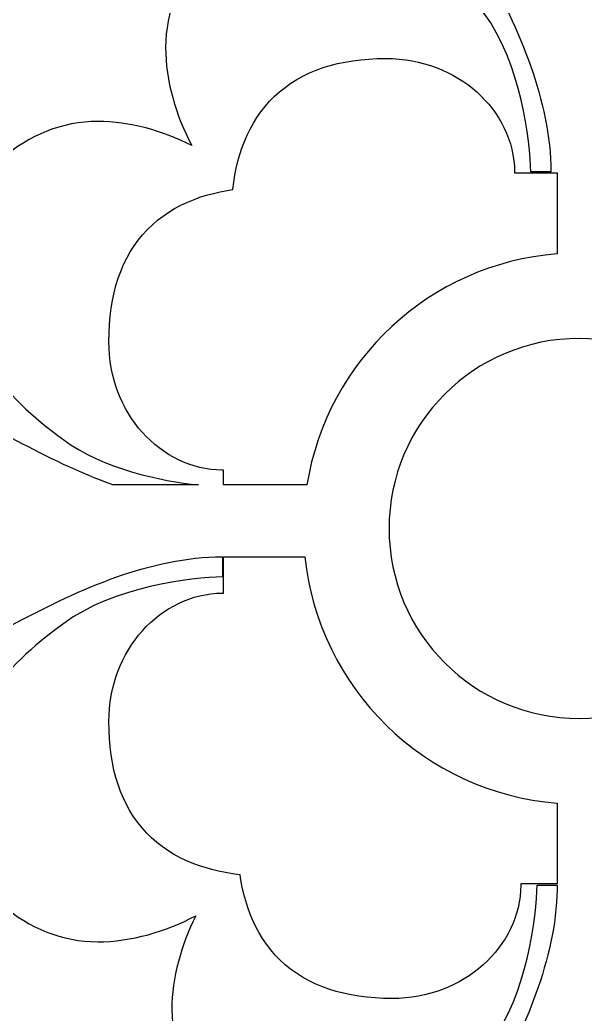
# Model space of a CAD drawing. Header units: centimetres. Extents: x 13.8 to 19.6, y -9 to 9.
# Drawn here: x 17.389 to 18.044, y 0.678 to 1.83 of the extents above; entities that cross this region are included whole.
import ezdxf

# ---------------------------------------------------------------- set-up
doc = ezdxf.new("R2010")
doc.units = ezdxf.units.CM
doc.header["$MEASUREMENT"] = 0
doc.layers.add('layer 1', color=7, linetype='Continuous')

msp = doc.modelspace()

# ---------------------------------------------------------------- linework, layer by layer
at = {"layer": 'layer 1', "color": 250, "lineweight": 30}
for points, knots in [([(13.81568, -9.00019), (13.81568, -9.00019), (13.81568, -7.7491), (13.81568, -7.7491), (13.81568, -7.7491), (13.81568, -7.7491), (13.81568, -7.63661), (13.81568, -7.63661), (13.81568, -7.63661), (13.81568, -7.63661), (13.81568, -7.23319), (13.81568, -7.23319), (13.81568, -7.23319), (13.81568, -7.23319), (13.81568, -7.03897), (13.81568, -7.03897), (13.81568, -7.03897), (13.81568, -7.03897), (13.81568, -5.26695), (13.81568, -5.26695), (13.81568, -5.26695), (13.81568, -5.26695), (13.81568, -5.15446), (13.81568, -5.15446), (13.81568, -5.15446), (13.81568, -5.15446), (13.81568, -4.75104), (13.81568, -4.75104), (13.81568, -4.75104), (13.81568, -4.75104), (13.81568, -4.55682), (13.81568, -4.55682), (13.81568, -4.55682), (13.81568, -4.55682), (13.81568, -2.7848), (13.81568, -2.7848), (13.81568, -2.7848), (13.81568, -2.7848), (13.81568, -2.67231), (13.81568, -2.67231), (13.81568, -2.67231), (13.81568, -2.67231), (13.81568, -2.26889), (13.81568, -2.26889), (13.81568, -2.26889), (13.81568, -2.26889), (13.81568, -2.07467), (13.81568, -2.07467), (13.81568, -2.07467), (13.81568, -2.07467), (13.81568, -0.30265), (13.81568, -0.30265), (13.81568, -0.30265), (13.81568, -0.30265), (13.81568, -0.19016), (13.81568, -0.19016), (13.81568, -0.19016), (13.81568, -0.19016), (13.81568, 0.21326), (13.81568, 0.21326), (13.81568, 0.21326), (13.81568, 0.21326), (13.81568, 0.40748), (13.81568, 0.40748), (13.81568, 0.40748), (13.81568, 0.40748), (13.81568, 2.1795), (13.81568, 2.1795), (13.81568, 2.1795), (13.81568, 2.1795), (13.81568, 2.29199), (13.81568, 2.29199), (13.81568, 2.29199), (13.81568, 2.29199), (13.81568, 2.69541), (13.81568, 2.69541), (13.81568, 2.69541), (13.81568, 2.69541), (13.81568, 2.88963), (13.81568, 2.88963), (13.81568, 2.88963), (13.81568, 2.88963), (13.81568, 4.66165), (13.81568, 4.66165), (13.81568, 4.66165), (13.81568, 4.66165), (13.81568, 4.77414), (13.81568, 4.77414), (13.81568, 4.77414), (13.81568, 4.77414), (13.81568, 5.17756), (13.81568, 5.17756), (13.81568, 5.17756), (13.81568, 5.17756), (13.81568, 5.37178), (13.81568, 5.37178), (13.81568, 5.37178), (13.81568, 5.37178), (13.81568, 7.1438), (13.81568, 7.1438), (13.81568, 7.1438), (13.81568, 7.1438), (13.81568, 7.25629), (13.81568, 7.25629), (13.81568, 7.25629), (13.81568, 7.25629), (13.81568, 7.65971), (13.81568, 7.65971), (13.81568, 7.65971), (13.81568, 7.65971), (13.81568, 7.85393), (13.81568, 7.85393), (13.81568, 7.85393), (13.81568, 7.85393), (13.81568, 9.00077), (13.81568, 9.00077), (13.81568, 9.00077), (13.81568, 9.00077), (14.6889, 9.00077), (14.6889, 9.00077), (14.6889, 9.00077), (14.6889, 9.00077), (14.8859, 9.00077), (14.8859, 9.00077), (14.8859, 9.00077), (14.8859, 9.00077), (15.37838, 9.00077), (15.37838, 9.00077), (15.37838, 9.00077), (15.37838, 9.00077), (15.46164, 9.00077), (15.46164, 9.00077), (15.46164, 9.00077), (15.46164, 9.00077), (15.9263, 9.00077), (15.9263, 9.00077), (15.9263, 9.00077), (15.9263, 9.00077), (16.1189, 9.00077), (16.1189, 9.00077), (16.1189, 9.00077), (16.1189, 9.00077), (17.32165, 9.00077), (17.32165, 9.00077), (17.32165, 9.00077), (17.32165, 9.00077), (17.51865, 9.00077), (17.51865, 9.00077), (17.51865, 9.00077), (17.51865, 9.00077), (18.01113, 9.00077), (18.01113, 9.00077), (18.01113, 9.00077), (18.01113, 9.00077), (18.09439, 9.00077), (18.09439, 9.00077), (18.09439, 9.00077), (18.09439, 9.00077), (18.55905, 9.00077), (18.55905, 9.00077), (18.55905, 9.00077), (18.55905, 9.00077), (18.75165, 9.00077), (18.75165, 9.00077), (18.75165, 9.00077), (18.75165, 9.00077), (19.62498, 9.00077), (19.62498, 9.00077), (19.62498, 9.00077), (19.62498, 9.00077), (19.62498, 7.78696), (19.62498, 7.78696), (19.62498, 7.78696), (19.62498, 7.78696), (19.62498, 7.67444), (19.62498, 7.67444), (19.62498, 7.67444), (19.62498, 7.67444), (19.62498, 7.27121), (19.62498, 7.27121), (19.62498, 7.27121), (19.62498, 7.27121), (19.62498, 7.0909), (19.62498, 7.0909), (19.62498, 7.0909), (19.62498, 7.0909), (19.62498, 5.25821), (19.62498, 5.25821), (19.62498, 5.25821), (19.62498, 5.25821), (19.62498, 5.1457), (19.62498, 5.1457), (19.62498, 5.1457), (19.62498, 5.1457), (19.62498, 4.74247), (19.62498, 4.74247), (19.62498, 4.74247), (19.62498, 4.74247), (19.62498, 4.56216), (19.62498, 4.56216), (19.62498, 4.56216), (19.62498, 4.56216), (19.62498, 2.79003), (19.62498, 2.79003), (19.62498, 2.79003), (19.62498, 2.79003), (19.62498, 2.67751), (19.62498, 2.67751), (19.62498, 2.67751), (19.62498, 2.67751), (19.62498, 2.27429), (19.62498, 2.27429), (19.62498, 2.27429), (19.62498, 2.27429), (19.62498, 2.09398), (19.62498, 2.09398), (19.62498, 2.09398), (19.62498, 2.09398), (19.62498, 0.32184), (19.62498, 0.32184), (19.62498, 0.32184), (19.62498, 0.32184), (19.62498, 0.20933), (19.62498, 0.20933), (19.62498, 0.20933), (19.62498, 0.20933), (19.62498, -0.1939), (19.62498, -0.1939), (19.62498, -0.1939), (19.62498, -0.1939), (19.62498, -0.37421), (19.62498, -0.37421), (19.62498, -0.37421), (19.62498, -0.37421), (19.62498, -2.14634), (19.62498, -2.14634), (19.62498, -2.14634), (19.62498, -2.14634), (19.62498, -2.25886), (19.62498, -2.25886), (19.62498, -2.25886), (19.62498, -2.25886), (19.62498, -2.66208), (19.62498, -2.66208), (19.62498, -2.66208), (19.62498, -2.66208), (19.62498, -2.84239), (19.62498, -2.84239), (19.62498, -2.84239), (19.62498, -2.84239), (19.62498, -4.61452), (19.62498, -4.61452), (19.62498, -4.61452), (19.62498, -4.61452), (19.62498, -4.72704), (19.62498, -4.72704), (19.62498, -4.72704), (19.62498, -4.72704), (19.62498, -5.13027), (19.62498, -5.13027), (19.62498, -5.13027), (19.62498, -5.13027), (19.62498, -5.31058), (19.62498, -5.31058), (19.62498, -5.31058), (19.62498, -5.31058), (19.62498, -7.08271), (19.62498, -7.08271), (19.62498, -7.08271), (19.62498, -7.08271), (19.62498, -7.19522), (19.62498, -7.19522), (19.62498, -7.19522), (19.62498, -7.19522), (19.62498, -7.59845), (19.62498, -7.59845), (19.62498, -7.59845), (19.62498, -7.59845), (19.62498, -7.77876), (19.62498, -7.77876), (19.62498, -7.77876), (19.62498, -7.77876), (19.62498, -9.00019), (19.62498, -9.00019), (19.62498, -9.00019), (19.62498, -9.00019), (18.75176, -9.00019), (18.75176, -9.00019), (18.75176, -9.00019), (18.75176, -9.00019), (18.55373, -9.00019), (18.55373, -9.00019), (18.55373, -9.00019), (18.55373, -9.00019), (18.09439, -9.00019), (18.09439, -9.00019), (18.09439, -9.00019), (18.09439, -9.00019), (18.01113, -9.00019), (18.01113, -9.00019), (18.01113, -9.00019), (18.01113, -9.00019), (17.51524, -9.00019), (17.51524, -9.00019), (17.51524, -9.00019), (17.51524, -9.00019), (17.32172, -9.00019), (17.32172, -9.00019), (17.32172, -9.00019), (17.32172, -9.00019), (16.11901, -9.00019), (16.11901, -9.00019), (16.11901, -9.00019), (16.11901, -9.00019), (15.92097, -9.00019), (15.92097, -9.00019), (15.92097, -9.00019), (15.92097, -9.00019), (15.46164, -9.00019), (15.46164, -9.00019), (15.46164, -9.00019), (15.46164, -9.00019), (15.37838, -9.00019), (15.37838, -9.00019), (15.37838, -9.00019), (15.37838, -9.00019), (14.88249, -9.00019), (14.88249, -9.00019), (14.88249, -9.00019), (14.88249, -9.00019), (14.68897, -9.00019), (14.68897, -9.00019), (14.68897, -9.00019), (14.68897, -9.00019), (13.81568, -9.00019), (13.81568, -9.00019)], [0, 0, 0, 0, 0.0117647, 0.0117647, 0.0117647, 0.0117647, 0.0235294, 0.0235294, 0.0235294, 0.0235294, 0.0352941, 0.0352941, 0.0352941, 0.0352941, 0.0470588, 0.0470588, 0.0470588, 0.0470588, 0.0588235, 0.0588235, 0.0588235, 0.0588235, 0.0705882, 0.0705882, 0.0705882, 0.0705882, 0.0823529, 0.0823529, 0.0823529, 0.0823529, 0.0941176, 0.0941176, 0.0941176, 0.0941176, 0.1058824, 0.1058824, 0.1058824, 0.1058824, 0.1176471, 0.1176471, 0.1176471, 0.1176471, 0.1294118, 0.1294118, 0.1294118, 0.1294118, 0.1411765, 0.1411765, 0.1411765, 0.1411765, 0.1529412, 0.1529412, 0.1529412, 0.1529412, 0.1647059, 0.1647059, 0.1647059, 0.1647059, 0.1764706, 0.1764706, 0.1764706, 0.1764706, 0.1882353, 0.1882353, 0.1882353, 0.1882353, 0.2, 0.2, 0.2, 0.2, 0.2117647, 0.2117647, 0.2117647, 0.2117647, 0.2235294, 0.2235294, 0.2235294, 0.2235294, 0.2352941, 0.2352941, 0.2352941, 0.2352941, 0.2470588, 0.2470588, 0.2470588, 0.2470588, 0.2588235, 0.2588235, 0.2588235, 0.2588235, 0.2705882, 0.2705882, 0.2705882, 0.2705882, 0.2823529, 0.2823529, 0.2823529, 0.2823529, 0.2941176, 0.2941176, 0.2941176, 0.2941176, 0.3058824, 0.3058824, 0.3058824, 0.3058824, 0.3176471, 0.3176471, 0.3176471, 0.3176471, 0.3294118, 0.3294118, 0.3294118, 0.3294118, 0.3411765, 0.3411765, 0.3411765, 0.3411765, 0.3529412, 0.3529412, 0.3529412, 0.3529412, 0.3647059, 0.3647059, 0.3647059, 0.3647059, 0.3764706, 0.3764706, 0.3764706, 0.3764706, 0.3882353, 0.3882353, 0.3882353, 0.3882353, 0.4, 0.4, 0.4, 0.4, 0.4117647, 0.4117647, 0.4117647, 0.4117647, 0.4235294, 0.4235294, 0.4235294, 0.4235294, 0.4352941, 0.4352941, 0.4352941, 0.4352941, 0.4470588, 0.4470588, 0.4470588, 0.4470588, 0.4588235, 0.4588235, 0.4588235, 0.4588235, 0.4705882, 0.4705882, 0.4705882, 0.4705882, 0.4823529, 0.4823529, 0.4823529, 0.4823529, 0.4941176, 0.4941176, 0.4941176, 0.4941176, 0.5058824, 0.5058824, 0.5058824, 0.5058824, 0.5176471, 0.5176471, 0.5176471, 0.5176471, 0.5294118, 0.5294118, 0.5294118, 0.5294118, 0.5411765, 0.5411765, 0.5411765, 0.5411765, 0.5529412, 0.5529412, 0.5529412, 0.5529412, 0.5647059, 0.5647059, 0.5647059, 0.5647059, 0.5764706, 0.5764706, 0.5764706, 0.5764706, 0.5882353, 0.5882353, 0.5882353, 0.5882353, 0.6, 0.6, 0.6, 0.6, 0.6117647, 0.6117647, 0.6117647, 0.6117647, 0.6235294, 0.6235294, 0.6235294, 0.6235294, 0.6352941, 0.6352941, 0.6352941, 0.6352941, 0.6470588, 0.6470588, 0.6470588, 0.6470588, 0.6588235, 0.6588235, 0.6588235, 0.6588235, 0.6705882, 0.6705882, 0.6705882, 0.6705882, 0.6823529, 0.6823529, 0.6823529, 0.6823529, 0.6941176, 0.6941176, 0.6941176, 0.6941176, 0.7058824, 0.7058824, 0.7058824, 0.7058824, 0.7176471, 0.7176471, 0.7176471, 0.7176471, 0.7294118, 0.7294118, 0.7294118, 0.7294118, 0.7411765, 0.7411765, 0.7411765, 0.7411765, 0.7529412, 0.7529412, 0.7529412, 0.7529412, 0.7647059, 0.7647059, 0.7647059, 0.7647059, 0.7764706, 0.7764706, 0.7764706, 0.7764706, 0.7882353, 0.7882353, 0.7882353, 0.7882353, 0.8, 0.8, 0.8, 0.8, 0.8117647, 0.8117647, 0.8117647, 0.8117647, 0.8235294, 0.8235294, 0.8235294, 0.8235294, 0.8352941, 0.8352941, 0.8352941, 0.8352941, 0.8470588, 0.8470588, 0.8470588, 0.8470588, 0.8588235, 0.8588235, 0.8588235, 0.8588235, 0.8705882, 0.8705882, 0.8705882, 0.8705882, 0.8823529, 0.8823529, 0.8823529, 0.8823529, 0.8941176, 0.8941176, 0.8941176, 0.8941176, 0.9058824, 0.9058824, 0.9058824, 0.9058824, 0.9176471, 0.9176471, 0.9176471, 0.9176471, 0.9294118, 0.9294118, 0.9294118, 0.9294118, 0.9411765, 0.9411765, 0.9411765, 0.9411765, 0.9529412, 0.9529412, 0.9529412, 0.9529412, 0.9647059, 0.9647059, 0.9647059, 0.9647059, 0.9764706, 0.9764706, 0.9764706, 0.9764706, 1, 1, 1, 1]), ([(16.7907, 1.32238), (16.7907, 1.32238), (16.99683, 1.26214), (16.99683, 1.26214), (16.99683, 1.26214), (17.04522, 1.28478), (17.09424, 1.31047), (17.13063, 1.33023), (17.13063, 1.33023), (17.1831, 1.35941), (17.23122, 1.37981), (17.27497, 1.37981), (17.27497, 1.37981), (17.31142, 1.37981), (17.35226, 1.35941), (17.38579, 1.34189), (17.38579, 1.34189), (17.42047, 1.32349), (17.45789, 1.30509), (17.49673, 1.29102), (17.49673, 1.29102), (17.49673, 1.29102), (17.59567, 1.29102), (17.59567, 1.29102), (17.59567, 1.29102), (17.55238, 1.29545), (17.48497, 1.30971), (17.43974, 1.34336), (17.43974, 1.34336), (17.36682, 1.39731), (17.32164, 1.44687), (17.32164, 1.56645), (17.32164, 1.56645), (17.32164, 1.64811), (17.39743, 1.71225), (17.47911, 1.71225), (17.47911, 1.71225), (17.51606, 1.71225), (17.55421, 1.7015), (17.588, 1.68445), (17.588, 1.68445), (17.56953, 1.71942), (17.55772, 1.75944), (17.55772, 1.79815), (17.55772, 1.79815), (17.55772, 1.87983), (17.62187, 1.95562), (17.70352, 1.95562), (17.70352, 1.95562), (17.82311, 1.95562), (17.87266, 1.91044), (17.92661, 1.83752), (17.92661, 1.83752), (17.9689, 1.78068), (17.98057, 1.6888), (17.98057, 1.6538), (17.98057, 1.6538), (17.98057, 1.6538), (18.0039, 1.6538), (18.0039, 1.6538), (18.0039, 1.6538), (18.0039, 1.73693), (17.96598, 1.82003), (17.92806, 1.89147), (17.92806, 1.89147), (17.91056, 1.92501), (17.89016, 1.96584), (17.89016, 2.00229), (17.89016, 2.00229), (17.89016, 2.04605), (17.91056, 2.09416), (17.93974, 2.14663), (17.93974, 2.14663), (17.95675, 2.17797), (17.97816, 2.21866), (17.99823, 2.26025), (17.99823, 2.26025), (17.99823, 2.26025), (17.92983, 2.49431), (17.92983, 2.49431), (17.92983, 2.49431), (17.92983, 2.49431), (17.63437, 2.4044), (17.63437, 2.4044), (17.63437, 2.4044), (17.63437, 2.4044), (17.4269, 2.46753), (17.4269, 2.46753), (17.4269, 2.46753), (17.40151, 2.3187), (17.23997, 2.20256), (17.04103, 2.19465), (17.04103, 2.19465), (17.03877, 1.99917), (16.93209, 1.83673), (16.7907, 1.79849), (16.7907, 1.79849), (16.7907, 1.79849), (16.7907, 1.32238), (16.7907, 1.32238)], [0, 0, 0, 0, 0.0384615, 0.0384615, 0.0384615, 0.0384615, 0.0769231, 0.0769231, 0.0769231, 0.0769231, 0.1153846, 0.1153846, 0.1153846, 0.1153846, 0.1538462, 0.1538462, 0.1538462, 0.1538462, 0.1923077, 0.1923077, 0.1923077, 0.1923077, 0.2307692, 0.2307692, 0.2307692, 0.2307692, 0.2692308, 0.2692308, 0.2692308, 0.2692308, 0.3076923, 0.3076923, 0.3076923, 0.3076923, 0.3461538, 0.3461538, 0.3461538, 0.3461538, 0.3846154, 0.3846154, 0.3846154, 0.3846154, 0.4230769, 0.4230769, 0.4230769, 0.4230769, 0.4615385, 0.4615385, 0.4615385, 0.4615385, 0.5, 0.5, 0.5, 0.5, 0.5384615, 0.5384615, 0.5384615, 0.5384615, 0.5769231, 0.5769231, 0.5769231, 0.5769231, 0.6153846, 0.6153846, 0.6153846, 0.6153846, 0.6538462, 0.6538462, 0.6538462, 0.6538462, 0.6923077, 0.6923077, 0.6923077, 0.6923077, 0.7307692, 0.7307692, 0.7307692, 0.7307692, 0.7692308, 0.7692308, 0.7692308, 0.7692308, 0.8076923, 0.8076923, 0.8076923, 0.8076923, 0.8461538, 0.8461538, 0.8461538, 0.8461538, 0.8846154, 0.8846154, 0.8846154, 0.8846154, 0.9230769, 0.9230769, 0.9230769, 0.9230769, 1, 1, 1, 1]), ([(17.62473, 1.29102), (17.62473, 1.29102), (17.72146, 1.29102), (17.72146, 1.29102), (17.72146, 1.29102), (17.74435, 1.43509), (17.86364, 1.54708), (18.01113, 1.55877), (18.01113, 1.55877), (18.01113, 1.55877), (18.01113, 1.65253), (18.01113, 1.65253), (18.01113, 1.65253), (18.01113, 1.65253), (17.96177, 1.65253), (17.96177, 1.65253), (17.96177, 1.65253), (17.96177, 1.65253), (17.96177, 1.65432), (17.96177, 1.65432), (17.96177, 1.65432), (17.96177, 1.65432), (17.96159, 1.66047), (17.96159, 1.66047), (17.96159, 1.66047), (17.96159, 1.66047), (17.96099, 1.66708), (17.96099, 1.66708), (17.96099, 1.66708), (17.96099, 1.66708), (17.96001, 1.67361), (17.96001, 1.67361), (17.96001, 1.67361), (17.96001, 1.67361), (17.95867, 1.68006), (17.95867, 1.68006), (17.95867, 1.68006), (17.95867, 1.68006), (17.95696, 1.6864), (17.95696, 1.6864), (17.95696, 1.6864), (17.95696, 1.6864), (17.95492, 1.69262), (17.95492, 1.69262), (17.95492, 1.69262), (17.95492, 1.69262), (17.95255, 1.69871), (17.95255, 1.69871), (17.95255, 1.69871), (17.95255, 1.69871), (17.94985, 1.70467), (17.94985, 1.70467), (17.94985, 1.70467), (17.94985, 1.70467), (17.94685, 1.71049), (17.94685, 1.71049), (17.94685, 1.71049), (17.94685, 1.71049), (17.94355, 1.71614), (17.94355, 1.71614), (17.94355, 1.71614), (17.94355, 1.71614), (17.93997, 1.72163), (17.93997, 1.72163), (17.93997, 1.72163), (17.93997, 1.72163), (17.93611, 1.72696), (17.93611, 1.72696), (17.93611, 1.72696), (17.93611, 1.72696), (17.93199, 1.7321), (17.93199, 1.7321), (17.93199, 1.7321), (17.93199, 1.7321), (17.9276, 1.73706), (17.9276, 1.73706), (17.9276, 1.73706), (17.9276, 1.73706), (17.92297, 1.74183), (17.92297, 1.74183), (17.92297, 1.74183), (17.92297, 1.74183), (17.91808, 1.7464), (17.91808, 1.7464), (17.91808, 1.7464), (17.91808, 1.7464), (17.91296, 1.75076), (17.91296, 1.75076), (17.91296, 1.75076), (17.91296, 1.75076), (17.90762, 1.7549), (17.90762, 1.7549), (17.90762, 1.7549), (17.90762, 1.7549), (17.90205, 1.75882), (17.90205, 1.75882), (17.90205, 1.75882), (17.90205, 1.75882), (17.89627, 1.7625), (17.89627, 1.7625), (17.89627, 1.7625), (17.89627, 1.7625), (17.89028, 1.76595), (17.89028, 1.76595), (17.89028, 1.76595), (17.89028, 1.76595), (17.88409, 1.76914), (17.88409, 1.76914), (17.88409, 1.76914), (17.88409, 1.76914), (17.87771, 1.77207), (17.87771, 1.77207), (17.87771, 1.77207), (17.87771, 1.77207), (17.87113, 1.77474), (17.87113, 1.77474), (17.87113, 1.77474), (17.87113, 1.77474), (17.86438, 1.77712), (17.86438, 1.77712), (17.86438, 1.77712), (17.86438, 1.77712), (17.85746, 1.77922), (17.85746, 1.77922), (17.85746, 1.77922), (17.85746, 1.77922), (17.85039, 1.78101), (17.85039, 1.78101), (17.85039, 1.78101), (17.85039, 1.78101), (17.84315, 1.78251), (17.84315, 1.78251), (17.84315, 1.78251), (17.84315, 1.78251), (17.83577, 1.78368), (17.83577, 1.78368), (17.83577, 1.78368), (17.83577, 1.78368), (17.82827, 1.78453), (17.82827, 1.78453), (17.82827, 1.78453), (17.82827, 1.78453), (17.82064, 1.78504), (17.82064, 1.78504), (17.82064, 1.78504), (17.82064, 1.78504), (17.813, 1.78522), (17.813, 1.78522), (17.813, 1.78522), (17.813, 1.78522), (17.80292, 1.78505), (17.80292, 1.78505), (17.80292, 1.78505), (17.80292, 1.78505), (17.79321, 1.78457), (17.79321, 1.78457), (17.79321, 1.78457), (17.79321, 1.78457), (17.78374, 1.78376), (17.78374, 1.78376), (17.78374, 1.78376), (17.78374, 1.78376), (17.77452, 1.78261), (17.77452, 1.78261), (17.77452, 1.78261), (17.77452, 1.78261), (17.76553, 1.78113), (17.76553, 1.78113), (17.76553, 1.78113), (17.76553, 1.78113), (17.75679, 1.77931), (17.75679, 1.77931), (17.75679, 1.77931), (17.75679, 1.77931), (17.74828, 1.77713), (17.74828, 1.77713), (17.74828, 1.77713), (17.74828, 1.77713), (17.74002, 1.7746), (17.74002, 1.7746), (17.74002, 1.7746), (17.74002, 1.7746), (17.73201, 1.7717), (17.73201, 1.7717), (17.73201, 1.7717), (17.73201, 1.7717), (17.72425, 1.76845), (17.72425, 1.76845), (17.72425, 1.76845), (17.72425, 1.76845), (17.71676, 1.76483), (17.71676, 1.76483), (17.71676, 1.76483), (17.71676, 1.76483), (17.70955, 1.76084), (17.70955, 1.76084), (17.70955, 1.76084), (17.70955, 1.76084), (17.70263, 1.75649), (17.70263, 1.75649), (17.70263, 1.75649), (17.70263, 1.75649), (17.69603, 1.75179), (17.69603, 1.75179), (17.69603, 1.75179), (17.69603, 1.75179), (17.68974, 1.74675), (17.68974, 1.74675), (17.68974, 1.74675), (17.68974, 1.74675), (17.6838, 1.74138), (17.6838, 1.74138), (17.6838, 1.74138), (17.6838, 1.74138), (17.67819, 1.7357), (17.67819, 1.7357), (17.67819, 1.7357), (17.67819, 1.7357), (17.67295, 1.72972), (17.67295, 1.72972), (17.67295, 1.72972), (17.67295, 1.72972), (17.66806, 1.72348), (17.66806, 1.72348), (17.66806, 1.72348), (17.66806, 1.72348), (17.66354, 1.71699), (17.66354, 1.71699), (17.66354, 1.71699), (17.66354, 1.71699), (17.65937, 1.71027), (17.65937, 1.71027), (17.65937, 1.71027), (17.65937, 1.71027), (17.65556, 1.70334), (17.65556, 1.70334), (17.65556, 1.70334), (17.65556, 1.70334), (17.65209, 1.69621), (17.65209, 1.69621), (17.65209, 1.69621), (17.65209, 1.69621), (17.64896, 1.68891), (17.64896, 1.68891), (17.64896, 1.68891), (17.64896, 1.68891), (17.64616, 1.68144), (17.64616, 1.68144), (17.64616, 1.68144), (17.64616, 1.68144), (17.64367, 1.67382), (17.64367, 1.67382), (17.64367, 1.67382), (17.64367, 1.67382), (17.64147, 1.66605), (17.64147, 1.66605), (17.64147, 1.66605), (17.64147, 1.66605), (17.63957, 1.65814), (17.63957, 1.65814), (17.63957, 1.65814), (17.63957, 1.65814), (17.63794, 1.65009), (17.63794, 1.65009), (17.63794, 1.65009), (17.63794, 1.65009), (17.63658, 1.64191), (17.63658, 1.64191), (17.63658, 1.64191), (17.63658, 1.64191), (17.63547, 1.63359), (17.63547, 1.63359), (17.63547, 1.63359), (17.63547, 1.63359), (17.63544, 1.63335), (17.63544, 1.63335), (17.63544, 1.63335), (17.63544, 1.63335), (17.62918, 1.63236), (17.62918, 1.63236), (17.62918, 1.63236), (17.62918, 1.63236), (17.62104, 1.63079), (17.62104, 1.63079), (17.62104, 1.63079), (17.62104, 1.63079), (17.61302, 1.62894), (17.61302, 1.62894), (17.61302, 1.62894), (17.61302, 1.62894), (17.60515, 1.62679), (17.60515, 1.62679), (17.60515, 1.62679), (17.60515, 1.62679), (17.59743, 1.62435), (17.59743, 1.62435), (17.59743, 1.62435), (17.59743, 1.62435), (17.58987, 1.62159), (17.58987, 1.62159), (17.58987, 1.62159), (17.58987, 1.62159), (17.58247, 1.6185), (17.58247, 1.6185), (17.58247, 1.6185), (17.58247, 1.6185), (17.57525, 1.61507), (17.57525, 1.61507), (17.57525, 1.61507), (17.57525, 1.61507), (17.56822, 1.61129), (17.56822, 1.61129), (17.56822, 1.61129), (17.56822, 1.61129), (17.5614, 1.60716), (17.5614, 1.60716), (17.5614, 1.60716), (17.5614, 1.60716), (17.55481, 1.60266), (17.55481, 1.60266), (17.55481, 1.60266), (17.55481, 1.60266), (17.54848, 1.59779), (17.54848, 1.59779), (17.54848, 1.59779), (17.54848, 1.59779), (17.54241, 1.59255), (17.54241, 1.59255), (17.54241, 1.59255), (17.54241, 1.59255), (17.53664, 1.58695), (17.53664, 1.58695), (17.53664, 1.58695), (17.53664, 1.58695), (17.53118, 1.581), (17.53118, 1.581), (17.53118, 1.581), (17.53118, 1.581), (17.52605, 1.57471), (17.52605, 1.57471), (17.52605, 1.57471), (17.52605, 1.57471), (17.52127, 1.56808), (17.52127, 1.56808), (17.52127, 1.56808), (17.52127, 1.56808), (17.51685, 1.56114), (17.51685, 1.56114), (17.51685, 1.56114), (17.51685, 1.56114), (17.51279, 1.5539), (17.51279, 1.5539), (17.51279, 1.5539), (17.51279, 1.5539), (17.5091, 1.54637), (17.5091, 1.54637), (17.5091, 1.54637), (17.5091, 1.54637), (17.50579, 1.53857), (17.50579, 1.53857), (17.50579, 1.53857), (17.50579, 1.53857), (17.50285, 1.5305), (17.50285, 1.5305), (17.50285, 1.5305), (17.50285, 1.5305), (17.50027, 1.52219), (17.50027, 1.52219), (17.50027, 1.52219), (17.50027, 1.52219), (17.49806, 1.51362), (17.49806, 1.51362), (17.49806, 1.51362), (17.49806, 1.51362), (17.4962, 1.50481), (17.4962, 1.50481), (17.4962, 1.50481), (17.4962, 1.50481), (17.49469, 1.49576), (17.49469, 1.49576), (17.49469, 1.49576), (17.49469, 1.49576), (17.49353, 1.48647), (17.49353, 1.48647), (17.49353, 1.48647), (17.49353, 1.48647), (17.4927, 1.47693), (17.4927, 1.47693), (17.4927, 1.47693), (17.4927, 1.47693), (17.49221, 1.46713), (17.49221, 1.46713), (17.49221, 1.46713), (17.49221, 1.46713), (17.49205, 1.45698), (17.49205, 1.45698), (17.49205, 1.45698), (17.49205, 1.45698), (17.49221, 1.44934), (17.49221, 1.44934), (17.49221, 1.44934), (17.49221, 1.44934), (17.49273, 1.44171), (17.49273, 1.44171), (17.49273, 1.44171), (17.49273, 1.44171), (17.49358, 1.4342), (17.49358, 1.4342), (17.49358, 1.4342), (17.49358, 1.4342), (17.49475, 1.42683), (17.49475, 1.42683), (17.49475, 1.42683), (17.49475, 1.42683), (17.49624, 1.41959), (17.49624, 1.41959), (17.49624, 1.41959), (17.49624, 1.41959), (17.49804, 1.41251), (17.49804, 1.41251), (17.49804, 1.41251), (17.49804, 1.41251), (17.50014, 1.40558), (17.50014, 1.40558), (17.50014, 1.40558), (17.50014, 1.40558), (17.50252, 1.39884), (17.50252, 1.39884), (17.50252, 1.39884), (17.50252, 1.39884), (17.50518, 1.39227), (17.50518, 1.39227), (17.50518, 1.39227), (17.50518, 1.39227), (17.50811, 1.38589), (17.50811, 1.38589), (17.50811, 1.38589), (17.50811, 1.38589), (17.51131, 1.37969), (17.51131, 1.37969), (17.51131, 1.37969), (17.51131, 1.37969), (17.51475, 1.3737), (17.51475, 1.3737), (17.51475, 1.3737), (17.51475, 1.3737), (17.51844, 1.36791), (17.51844, 1.36791), (17.51844, 1.36791), (17.51844, 1.36791), (17.52236, 1.36234), (17.52236, 1.36234), (17.52236, 1.36234), (17.52236, 1.36234), (17.5265, 1.35699), (17.5265, 1.35699), (17.5265, 1.35699), (17.5265, 1.35699), (17.53086, 1.35188), (17.53086, 1.35188), (17.53086, 1.35188), (17.53086, 1.35188), (17.53542, 1.347), (17.53542, 1.347), (17.53542, 1.347), (17.53542, 1.347), (17.54019, 1.34236), (17.54019, 1.34236), (17.54019, 1.34236), (17.54019, 1.34236), (17.54515, 1.33797), (17.54515, 1.33797), (17.54515, 1.33797), (17.54515, 1.33797), (17.5503, 1.33385), (17.5503, 1.33385), (17.5503, 1.33385), (17.5503, 1.33385), (17.55562, 1.32999), (17.55562, 1.32999), (17.55562, 1.32999), (17.55562, 1.32999), (17.56112, 1.3264), (17.56112, 1.3264), (17.56112, 1.3264), (17.56112, 1.3264), (17.56678, 1.3231), (17.56678, 1.3231), (17.56678, 1.3231), (17.56678, 1.3231), (17.57258, 1.32011), (17.57258, 1.32011), (17.57258, 1.32011), (17.57258, 1.32011), (17.57853, 1.31742), (17.57853, 1.31742), (17.57853, 1.31742), (17.57853, 1.31742), (17.58463, 1.31504), (17.58463, 1.31504), (17.58463, 1.31504), (17.58463, 1.31504), (17.59085, 1.31299), (17.59085, 1.31299), (17.59085, 1.31299), (17.59085, 1.31299), (17.5972, 1.31129), (17.5972, 1.31129), (17.5972, 1.31129), (17.5972, 1.31129), (17.60364, 1.30994), (17.60364, 1.30994), (17.60364, 1.30994), (17.60364, 1.30994), (17.61018, 1.30896), (17.61018, 1.30896), (17.61018, 1.30896), (17.61018, 1.30896), (17.61679, 1.30837), (17.61679, 1.30837), (17.61679, 1.30837), (17.61679, 1.30837), (17.62295, 1.30818), (17.62295, 1.30818), (17.62295, 1.30818), (17.62295, 1.30818), (17.62473, 1.30818), (17.62473, 1.30818), (17.62473, 1.30818), (17.62473, 1.30818), (17.62473, 1.29102), (17.62473, 1.29102)], [0, 0, 0, 0, 0.0074627, 0.0074627, 0.0074627, 0.0074627, 0.0149254, 0.0149254, 0.0149254, 0.0149254, 0.0223881, 0.0223881, 0.0223881, 0.0223881, 0.0298507, 0.0298507, 0.0298507, 0.0298507, 0.0373134, 0.0373134, 0.0373134, 0.0373134, 0.0447761, 0.0447761, 0.0447761, 0.0447761, 0.0522388, 0.0522388, 0.0522388, 0.0522388, 0.0597015, 0.0597015, 0.0597015, 0.0597015, 0.0671642, 0.0671642, 0.0671642, 0.0671642, 0.0746269, 0.0746269, 0.0746269, 0.0746269, 0.0820896, 0.0820896, 0.0820896, 0.0820896, 0.0895522, 0.0895522, 0.0895522, 0.0895522, 0.0970149, 0.0970149, 0.0970149, 0.0970149, 0.1044776, 0.1044776, 0.1044776, 0.1044776, 0.1119403, 0.1119403, 0.1119403, 0.1119403, 0.119403, 0.119403, 0.119403, 0.119403, 0.1268657, 0.1268657, 0.1268657, 0.1268657, 0.1343284, 0.1343284, 0.1343284, 0.1343284, 0.141791, 0.141791, 0.141791, 0.141791, 0.1492537, 0.1492537, 0.1492537, 0.1492537, 0.1567164, 0.1567164, 0.1567164, 0.1567164, 0.1641791, 0.1641791, 0.1641791, 0.1641791, 0.1716418, 0.1716418, 0.1716418, 0.1716418, 0.1791045, 0.1791045, 0.1791045, 0.1791045, 0.1865672, 0.1865672, 0.1865672, 0.1865672, 0.1940299, 0.1940299, 0.1940299, 0.1940299, 0.2014925, 0.2014925, 0.2014925, 0.2014925, 0.2089552, 0.2089552, 0.2089552, 0.2089552, 0.2164179, 0.2164179, 0.2164179, 0.2164179, 0.2238806, 0.2238806, 0.2238806, 0.2238806, 0.2313433, 0.2313433, 0.2313433, 0.2313433, 0.238806, 0.238806, 0.238806, 0.238806, 0.2462687, 0.2462687, 0.2462687, 0.2462687, 0.2537313, 0.2537313, 0.2537313, 0.2537313, 0.261194, 0.261194, 0.261194, 0.261194, 0.2686567, 0.2686567, 0.2686567, 0.2686567, 0.2761194, 0.2761194, 0.2761194, 0.2761194, 0.2835821, 0.2835821, 0.2835821, 0.2835821, 0.2910448, 0.2910448, 0.2910448, 0.2910448, 0.2985075, 0.2985075, 0.2985075, 0.2985075, 0.3059701, 0.3059701, 0.3059701, 0.3059701, 0.3134328, 0.3134328, 0.3134328, 0.3134328, 0.3208955, 0.3208955, 0.3208955, 0.3208955, 0.3283582, 0.3283582, 0.3283582, 0.3283582, 0.3358209, 0.3358209, 0.3358209, 0.3358209, 0.3432836, 0.3432836, 0.3432836, 0.3432836, 0.3507463, 0.3507463, 0.3507463, 0.3507463, 0.358209, 0.358209, 0.358209, 0.358209, 0.3656716, 0.3656716, 0.3656716, 0.3656716, 0.3731343, 0.3731343, 0.3731343, 0.3731343, 0.380597, 0.380597, 0.380597, 0.380597, 0.3880597, 0.3880597, 0.3880597, 0.3880597, 0.3955224, 0.3955224, 0.3955224, 0.3955224, 0.4029851, 0.4029851, 0.4029851, 0.4029851, 0.4104478, 0.4104478, 0.4104478, 0.4104478, 0.4179104, 0.4179104, 0.4179104, 0.4179104, 0.4253731, 0.4253731, 0.4253731, 0.4253731, 0.4328358, 0.4328358, 0.4328358, 0.4328358, 0.4402985, 0.4402985, 0.4402985, 0.4402985, 0.4477612, 0.4477612, 0.4477612, 0.4477612, 0.4552239, 0.4552239, 0.4552239, 0.4552239, 0.4626866, 0.4626866, 0.4626866, 0.4626866, 0.4701493, 0.4701493, 0.4701493, 0.4701493, 0.4776119, 0.4776119, 0.4776119, 0.4776119, 0.4850746, 0.4850746, 0.4850746, 0.4850746, 0.4925373, 0.4925373, 0.4925373, 0.4925373, 0.5, 0.5, 0.5, 0.5, 0.5074627, 0.5074627, 0.5074627, 0.5074627, 0.5149254, 0.5149254, 0.5149254, 0.5149254, 0.5223881, 0.5223881, 0.5223881, 0.5223881, 0.5298507, 0.5298507, 0.5298507, 0.5298507, 0.5373134, 0.5373134, 0.5373134, 0.5373134, 0.5447761, 0.5447761, 0.5447761, 0.5447761, 0.5522388, 0.5522388, 0.5522388, 0.5522388, 0.5597015, 0.5597015, 0.5597015, 0.5597015, 0.5671642, 0.5671642, 0.5671642, 0.5671642, 0.5746269, 0.5746269, 0.5746269, 0.5746269, 0.5820896, 0.5820896, 0.5820896, 0.5820896, 0.5895522, 0.5895522, 0.5895522, 0.5895522, 0.5970149, 0.5970149, 0.5970149, 0.5970149, 0.6044776, 0.6044776, 0.6044776, 0.6044776, 0.6119403, 0.6119403, 0.6119403, 0.6119403, 0.619403, 0.619403, 0.619403, 0.619403, 0.6268657, 0.6268657, 0.6268657, 0.6268657, 0.6343284, 0.6343284, 0.6343284, 0.6343284, 0.641791, 0.641791, 0.641791, 0.641791, 0.6492537, 0.6492537, 0.6492537, 0.6492537, 0.6567164, 0.6567164, 0.6567164, 0.6567164, 0.6641791, 0.6641791, 0.6641791, 0.6641791, 0.6716418, 0.6716418, 0.6716418, 0.6716418, 0.6791045, 0.6791045, 0.6791045, 0.6791045, 0.6865672, 0.6865672, 0.6865672, 0.6865672, 0.6940299, 0.6940299, 0.6940299, 0.6940299, 0.7014925, 0.7014925, 0.7014925, 0.7014925, 0.7089552, 0.7089552, 0.7089552, 0.7089552, 0.7164179, 0.7164179, 0.7164179, 0.7164179, 0.7238806, 0.7238806, 0.7238806, 0.7238806, 0.7313433, 0.7313433, 0.7313433, 0.7313433, 0.738806, 0.738806, 0.738806, 0.738806, 0.7462687, 0.7462687, 0.7462687, 0.7462687, 0.7537313, 0.7537313, 0.7537313, 0.7537313, 0.761194, 0.761194, 0.761194, 0.761194, 0.7686567, 0.7686567, 0.7686567, 0.7686567, 0.7761194, 0.7761194, 0.7761194, 0.7761194, 0.7835821, 0.7835821, 0.7835821, 0.7835821, 0.7910448, 0.7910448, 0.7910448, 0.7910448, 0.7985075, 0.7985075, 0.7985075, 0.7985075, 0.8059701, 0.8059701, 0.8059701, 0.8059701, 0.8134328, 0.8134328, 0.8134328, 0.8134328, 0.8208955, 0.8208955, 0.8208955, 0.8208955, 0.8283582, 0.8283582, 0.8283582, 0.8283582, 0.8358209, 0.8358209, 0.8358209, 0.8358209, 0.8432836, 0.8432836, 0.8432836, 0.8432836, 0.8507463, 0.8507463, 0.8507463, 0.8507463, 0.858209, 0.858209, 0.858209, 0.858209, 0.8656716, 0.8656716, 0.8656716, 0.8656716, 0.8731343, 0.8731343, 0.8731343, 0.8731343, 0.880597, 0.880597, 0.880597, 0.880597, 0.8880597, 0.8880597, 0.8880597, 0.8880597, 0.8955224, 0.8955224, 0.8955224, 0.8955224, 0.9029851, 0.9029851, 0.9029851, 0.9029851, 0.9104478, 0.9104478, 0.9104478, 0.9104478, 0.9179104, 0.9179104, 0.9179104, 0.9179104, 0.9253731, 0.9253731, 0.9253731, 0.9253731, 0.9328358, 0.9328358, 0.9328358, 0.9328358, 0.9402985, 0.9402985, 0.9402985, 0.9402985, 0.9477612, 0.9477612, 0.9477612, 0.9477612, 0.9552239, 0.9552239, 0.9552239, 0.9552239, 0.9626866, 0.9626866, 0.9626866, 0.9626866, 0.9701493, 0.9701493, 0.9701493, 0.9701493, 0.9776119, 0.9776119, 0.9776119, 0.9776119, 0.9850746, 0.9850746, 0.9850746, 0.9850746, 1, 1, 1, 1]), ([(17.81649, 1.24056), (17.81649, 1.36216), (17.9151, 1.46077), (18.0367, 1.46077), (18.0367, 1.46077), (18.1583, 1.46077), (18.25691, 1.36216), (18.25691, 1.24056), (18.25691, 1.24056), (18.25691, 1.11896), (18.1583, 1.02035), (18.0367, 1.02035), (18.0367, 1.02035), (17.9151, 1.02035), (17.81649, 1.11896), (17.81649, 1.24056)], [0, 0, 0, 0, 0.2, 0.2, 0.2, 0.2, 0.4, 0.4, 0.4, 0.4, 0.6, 0.6, 0.6, 0.6, 1, 1, 1, 1]), ([(16.99248, 1.2137), (16.99248, 1.2137), (16.7907, 1.15473), (16.7907, 1.15473), (16.7907, 1.15473), (16.7907, 1.15473), (16.7907, 0.717), (16.7907, 0.717), (16.7907, 0.717), (16.92095, 0.67294), (17.01848, 0.52244), (17.0257, 0.34072), (17.0257, 0.34072), (17.23803, 0.33826), (17.41135, 0.21263), (17.42891, 0.05313), (17.42891, 0.05313), (17.42891, 0.05313), (17.63437, 0.11565), (17.63437, 0.11565), (17.63437, 0.11565), (17.63437, 0.11565), (17.92983, 0.02574), (17.92983, 0.02574), (17.92983, 0.02574), (17.92983, 0.02574), (17.99383, 0.24473), (17.99383, 0.24473), (17.99383, 0.24473), (17.97737, 0.27778), (17.96077, 0.30919), (17.94703, 0.33449), (17.94703, 0.33449), (17.91785, 0.38696), (17.89745, 0.43507), (17.89745, 0.47882), (17.89745, 0.47882), (17.89745, 0.51528), (17.91785, 0.55611), (17.93537, 0.58965), (17.93537, 0.58965), (17.97252, 0.65964), (18.00963, 0.7408), (18.01113, 0.82223), (18.01113, 0.82223), (18.01113, 0.82223), (18.01113, 0.82732), (18.01113, 0.82732), (18.01113, 0.82732), (18.01113, 0.82732), (17.98786, 0.82732), (17.98786, 0.82732), (17.98786, 0.82732), (17.98786, 0.79231), (17.97619, 0.70044), (17.9339, 0.6436), (17.9339, 0.6436), (17.87996, 0.57068), (17.8304, 0.5255), (17.71081, 0.5255), (17.71081, 0.5255), (17.62915, 0.5255), (17.56501, 0.60129), (17.56501, 0.68297), (17.56501, 0.68297), (17.56501, 0.71992), (17.57577, 0.75806), (17.59281, 0.79186), (17.59281, 0.79186), (17.55785, 0.77339), (17.51782, 0.76158), (17.47911, 0.76158), (17.47911, 0.76158), (17.39743, 0.76158), (17.32164, 0.82573), (17.32164, 0.90738), (17.32164, 0.90738), (17.32164, 1.02697), (17.36682, 1.07652), (17.43974, 1.13047), (17.43974, 1.13047), (17.49658, 1.17275), (17.58846, 1.18443), (17.62346, 1.18443), (17.62346, 1.18443), (17.62346, 1.18443), (17.62346, 1.20776), (17.62346, 1.20776), (17.62346, 1.20776), (17.54033, 1.20776), (17.45724, 1.16984), (17.38579, 1.13192), (17.38579, 1.13192), (17.35226, 1.11442), (17.31142, 1.09402), (17.27497, 1.09402), (17.27497, 1.09402), (17.23122, 1.09402), (17.1831, 1.11442), (17.13063, 1.1436), (17.13063, 1.1436), (17.09315, 1.16394), (17.04227, 1.19059), (16.99248, 1.2137)], [0, 0, 0, 0, 0.037037, 0.037037, 0.037037, 0.037037, 0.0740741, 0.0740741, 0.0740741, 0.0740741, 0.1111111, 0.1111111, 0.1111111, 0.1111111, 0.1481481, 0.1481481, 0.1481481, 0.1481481, 0.1851852, 0.1851852, 0.1851852, 0.1851852, 0.2222222, 0.2222222, 0.2222222, 0.2222222, 0.2592593, 0.2592593, 0.2592593, 0.2592593, 0.2962963, 0.2962963, 0.2962963, 0.2962963, 0.3333333, 0.3333333, 0.3333333, 0.3333333, 0.3703704, 0.3703704, 0.3703704, 0.3703704, 0.4074074, 0.4074074, 0.4074074, 0.4074074, 0.4444444, 0.4444444, 0.4444444, 0.4444444, 0.4814815, 0.4814815, 0.4814815, 0.4814815, 0.5185185, 0.5185185, 0.5185185, 0.5185185, 0.5555556, 0.5555556, 0.5555556, 0.5555556, 0.5925926, 0.5925926, 0.5925926, 0.5925926, 0.6296296, 0.6296296, 0.6296296, 0.6296296, 0.6666667, 0.6666667, 0.6666667, 0.6666667, 0.7037037, 0.7037037, 0.7037037, 0.7037037, 0.7407407, 0.7407407, 0.7407407, 0.7407407, 0.7777778, 0.7777778, 0.7777778, 0.7777778, 0.8148148, 0.8148148, 0.8148148, 0.8148148, 0.8518519, 0.8518519, 0.8518519, 0.8518519, 0.8888889, 0.8888889, 0.8888889, 0.8888889, 0.9259259, 0.9259259, 0.9259259, 0.9259259, 1, 1, 1, 1]), ([(17.71915, 1.20776), (17.71915, 1.20776), (17.62473, 1.20776), (17.62473, 1.20776), (17.62473, 1.20776), (17.62473, 1.20776), (17.62473, 1.16563), (17.62473, 1.16563), (17.62473, 1.16563), (17.62473, 1.16563), (17.62294, 1.16563), (17.62294, 1.16563), (17.62294, 1.16563), (17.62294, 1.16563), (17.61678, 1.16544), (17.61678, 1.16544), (17.61678, 1.16544), (17.61678, 1.16544), (17.61018, 1.16485), (17.61018, 1.16485), (17.61018, 1.16485), (17.61018, 1.16485), (17.60364, 1.16387), (17.60364, 1.16387), (17.60364, 1.16387), (17.60364, 1.16387), (17.5972, 1.16253), (17.5972, 1.16253), (17.5972, 1.16253), (17.5972, 1.16253), (17.59085, 1.16082), (17.59085, 1.16082), (17.59085, 1.16082), (17.59085, 1.16082), (17.58463, 1.15878), (17.58463, 1.15878), (17.58463, 1.15878), (17.58463, 1.15878), (17.57854, 1.1564), (17.57854, 1.1564), (17.57854, 1.1564), (17.57854, 1.1564), (17.57259, 1.15371), (17.57259, 1.15371), (17.57259, 1.15371), (17.57259, 1.15371), (17.56677, 1.15071), (17.56677, 1.15071), (17.56677, 1.15071), (17.56677, 1.15071), (17.56112, 1.14741), (17.56112, 1.14741), (17.56112, 1.14741), (17.56112, 1.14741), (17.55562, 1.14383), (17.55562, 1.14383), (17.55562, 1.14383), (17.55562, 1.14383), (17.5503, 1.13997), (17.5503, 1.13997), (17.5503, 1.13997), (17.5503, 1.13997), (17.54516, 1.13585), (17.54516, 1.13585), (17.54516, 1.13585), (17.54516, 1.13585), (17.54019, 1.13146), (17.54019, 1.13146), (17.54019, 1.13146), (17.54019, 1.13146), (17.53542, 1.12682), (17.53542, 1.12682), (17.53542, 1.12682), (17.53542, 1.12682), (17.53086, 1.12194), (17.53086, 1.12194), (17.53086, 1.12194), (17.53086, 1.12194), (17.5265, 1.11682), (17.5265, 1.11682), (17.5265, 1.11682), (17.5265, 1.11682), (17.52236, 1.11148), (17.52236, 1.11148), (17.52236, 1.11148), (17.52236, 1.11148), (17.51844, 1.10591), (17.51844, 1.10591), (17.51844, 1.10591), (17.51844, 1.10591), (17.51475, 1.10013), (17.51475, 1.10013), (17.51475, 1.10013), (17.51475, 1.10013), (17.51131, 1.09413), (17.51131, 1.09413), (17.51131, 1.09413), (17.51131, 1.09413), (17.50812, 1.08794), (17.50812, 1.08794), (17.50812, 1.08794), (17.50812, 1.08794), (17.50518, 1.08156), (17.50518, 1.08156), (17.50518, 1.08156), (17.50518, 1.08156), (17.50252, 1.07499), (17.50252, 1.07499), (17.50252, 1.07499), (17.50252, 1.07499), (17.50014, 1.06824), (17.50014, 1.06824), (17.50014, 1.06824), (17.50014, 1.06824), (17.49804, 1.06132), (17.49804, 1.06132), (17.49804, 1.06132), (17.49804, 1.06132), (17.49624, 1.05424), (17.49624, 1.05424), (17.49624, 1.05424), (17.49624, 1.05424), (17.49475, 1.047), (17.49475, 1.047), (17.49475, 1.047), (17.49475, 1.047), (17.49358, 1.03963), (17.49358, 1.03963), (17.49358, 1.03963), (17.49358, 1.03963), (17.49273, 1.03212), (17.49273, 1.03212), (17.49273, 1.03212), (17.49273, 1.03212), (17.49221, 1.02449), (17.49221, 1.02449), (17.49221, 1.02449), (17.49221, 1.02449), (17.49205, 1.01686), (17.49205, 1.01686), (17.49205, 1.01686), (17.49205, 1.01686), (17.49221, 1.00678), (17.49221, 1.00678), (17.49221, 1.00678), (17.49221, 1.00678), (17.49269, 0.99707), (17.49269, 0.99707), (17.49269, 0.99707), (17.49269, 0.99707), (17.4935, 0.9876), (17.4935, 0.9876), (17.4935, 0.9876), (17.4935, 0.9876), (17.49465, 0.97838), (17.49465, 0.97838), (17.49465, 0.97838), (17.49465, 0.97838), (17.49613, 0.96939), (17.49613, 0.96939), (17.49613, 0.96939), (17.49613, 0.96939), (17.49795, 0.96065), (17.49795, 0.96065), (17.49795, 0.96065), (17.49795, 0.96065), (17.50013, 0.95214), (17.50013, 0.95214), (17.50013, 0.95214), (17.50013, 0.95214), (17.50266, 0.94388), (17.50266, 0.94388), (17.50266, 0.94388), (17.50266, 0.94388), (17.50555, 0.93587), (17.50555, 0.93587), (17.50555, 0.93587), (17.50555, 0.93587), (17.50881, 0.92811), (17.50881, 0.92811), (17.50881, 0.92811), (17.50881, 0.92811), (17.51243, 0.92061), (17.51243, 0.92061), (17.51243, 0.92061), (17.51243, 0.92061), (17.51642, 0.91341), (17.51642, 0.91341), (17.51642, 0.91341), (17.51642, 0.91341), (17.52076, 0.9065), (17.52076, 0.9065), (17.52076, 0.9065), (17.52076, 0.9065), (17.52546, 0.89988), (17.52546, 0.89988), (17.52546, 0.89988), (17.52546, 0.89988), (17.53051, 0.8936), (17.53051, 0.8936), (17.53051, 0.8936), (17.53051, 0.8936), (17.53588, 0.88766), (17.53588, 0.88766), (17.53588, 0.88766), (17.53588, 0.88766), (17.54155, 0.88206), (17.54155, 0.88206), (17.54155, 0.88206), (17.54155, 0.88206), (17.54753, 0.87681), (17.54753, 0.87681), (17.54753, 0.87681), (17.54753, 0.87681), (17.55377, 0.87192), (17.55377, 0.87192), (17.55377, 0.87192), (17.55377, 0.87192), (17.56027, 0.8674), (17.56027, 0.8674), (17.56027, 0.8674), (17.56027, 0.8674), (17.56698, 0.86323), (17.56698, 0.86323), (17.56698, 0.86323), (17.56698, 0.86323), (17.57392, 0.85942), (17.57392, 0.85942), (17.57392, 0.85942), (17.57392, 0.85942), (17.58104, 0.85595), (17.58104, 0.85595), (17.58104, 0.85595), (17.58104, 0.85595), (17.58834, 0.85283), (17.58834, 0.85283), (17.58834, 0.85283), (17.58834, 0.85283), (17.59581, 0.85002), (17.59581, 0.85002), (17.59581, 0.85002), (17.59581, 0.85002), (17.60343, 0.84753), (17.60343, 0.84753), (17.60343, 0.84753), (17.60343, 0.84753), (17.61121, 0.84533), (17.61121, 0.84533), (17.61121, 0.84533), (17.61121, 0.84533), (17.61912, 0.84343), (17.61912, 0.84343), (17.61912, 0.84343), (17.61912, 0.84343), (17.62716, 0.8418), (17.62716, 0.8418), (17.62716, 0.8418), (17.62716, 0.8418), (17.63534, 0.84044), (17.63534, 0.84044), (17.63534, 0.84044), (17.63534, 0.84044), (17.64366, 0.83933), (17.64366, 0.83933), (17.64366, 0.83933), (17.64366, 0.83933), (17.6439, 0.83931), (17.6439, 0.83931), (17.6439, 0.83931), (17.6439, 0.83931), (17.64489, 0.83304), (17.64489, 0.83304), (17.64489, 0.83304), (17.64489, 0.83304), (17.64646, 0.82489), (17.64646, 0.82489), (17.64646, 0.82489), (17.64646, 0.82489), (17.64832, 0.81688), (17.64832, 0.81688), (17.64832, 0.81688), (17.64832, 0.81688), (17.65046, 0.80901), (17.65046, 0.80901), (17.65046, 0.80901), (17.65046, 0.80901), (17.65291, 0.80129), (17.65291, 0.80129), (17.65291, 0.80129), (17.65291, 0.80129), (17.65567, 0.79373), (17.65567, 0.79373), (17.65567, 0.79373), (17.65567, 0.79373), (17.65876, 0.78633), (17.65876, 0.78633), (17.65876, 0.78633), (17.65876, 0.78633), (17.66218, 0.77911), (17.66218, 0.77911), (17.66218, 0.77911), (17.66218, 0.77911), (17.66596, 0.77208), (17.66596, 0.77208), (17.66596, 0.77208), (17.66596, 0.77208), (17.6701, 0.76526), (17.6701, 0.76526), (17.6701, 0.76526), (17.6701, 0.76526), (17.6746, 0.75867), (17.6746, 0.75867), (17.6746, 0.75867), (17.6746, 0.75867), (17.67947, 0.75233), (17.67947, 0.75233), (17.67947, 0.75233), (17.67947, 0.75233), (17.68471, 0.74627), (17.68471, 0.74627), (17.68471, 0.74627), (17.68471, 0.74627), (17.69031, 0.7405), (17.69031, 0.7405), (17.69031, 0.7405), (17.69031, 0.7405), (17.69625, 0.73504), (17.69625, 0.73504), (17.69625, 0.73504), (17.69625, 0.73504), (17.70255, 0.72991), (17.70255, 0.72991), (17.70255, 0.72991), (17.70255, 0.72991), (17.70918, 0.72513), (17.70918, 0.72513), (17.70918, 0.72513), (17.70918, 0.72513), (17.71612, 0.7207), (17.71612, 0.7207), (17.71612, 0.7207), (17.71612, 0.7207), (17.72336, 0.71665), (17.72336, 0.71665), (17.72336, 0.71665), (17.72336, 0.71665), (17.73089, 0.71296), (17.73089, 0.71296), (17.73089, 0.71296), (17.73089, 0.71296), (17.73869, 0.70965), (17.73869, 0.70965), (17.73869, 0.70965), (17.73869, 0.70965), (17.74676, 0.70671), (17.74676, 0.70671), (17.74676, 0.70671), (17.74676, 0.70671), (17.75507, 0.70413), (17.75507, 0.70413), (17.75507, 0.70413), (17.75507, 0.70413), (17.76363, 0.70192), (17.76363, 0.70192), (17.76363, 0.70192), (17.76363, 0.70192), (17.77244, 0.70006), (17.77244, 0.70006), (17.77244, 0.70006), (17.77244, 0.70006), (17.7815, 0.69855), (17.7815, 0.69855), (17.7815, 0.69855), (17.7815, 0.69855), (17.79079, 0.69738), (17.79079, 0.69738), (17.79079, 0.69738), (17.79079, 0.69738), (17.80033, 0.69656), (17.80033, 0.69656), (17.80033, 0.69656), (17.80033, 0.69656), (17.81013, 0.69607), (17.81013, 0.69607), (17.81013, 0.69607), (17.81013, 0.69607), (17.82028, 0.6959), (17.82028, 0.6959), (17.82028, 0.6959), (17.82028, 0.6959), (17.82792, 0.69607), (17.82792, 0.69607), (17.82792, 0.69607), (17.82792, 0.69607), (17.83555, 0.69659), (17.83555, 0.69659), (17.83555, 0.69659), (17.83555, 0.69659), (17.84306, 0.69744), (17.84306, 0.69744), (17.84306, 0.69744), (17.84306, 0.69744), (17.85043, 0.69861), (17.85043, 0.69861), (17.85043, 0.69861), (17.85043, 0.69861), (17.85767, 0.7001), (17.85767, 0.7001), (17.85767, 0.7001), (17.85767, 0.7001), (17.86475, 0.7019), (17.86475, 0.7019), (17.86475, 0.7019), (17.86475, 0.7019), (17.87167, 0.70399), (17.87167, 0.70399), (17.87167, 0.70399), (17.87167, 0.70399), (17.87842, 0.70638), (17.87842, 0.70638), (17.87842, 0.70638), (17.87842, 0.70638), (17.88499, 0.70904), (17.88499, 0.70904), (17.88499, 0.70904), (17.88499, 0.70904), (17.89138, 0.71197), (17.89138, 0.71197), (17.89138, 0.71197), (17.89138, 0.71197), (17.89757, 0.71517), (17.89757, 0.71517), (17.89757, 0.71517), (17.89757, 0.71517), (17.90356, 0.71861), (17.90356, 0.71861), (17.90356, 0.71861), (17.90356, 0.71861), (17.90934, 0.72229), (17.90934, 0.72229), (17.90934, 0.72229), (17.90934, 0.72229), (17.91491, 0.72621), (17.91491, 0.72621), (17.91491, 0.72621), (17.91491, 0.72621), (17.92026, 0.73036), (17.92026, 0.73036), (17.92026, 0.73036), (17.92026, 0.73036), (17.92538, 0.73472), (17.92538, 0.73472), (17.92538, 0.73472), (17.92538, 0.73472), (17.93026, 0.73928), (17.93026, 0.73928), (17.93026, 0.73928), (17.93026, 0.73928), (17.9349, 0.74405), (17.9349, 0.74405), (17.9349, 0.74405), (17.9349, 0.74405), (17.93928, 0.74901), (17.93928, 0.74901), (17.93928, 0.74901), (17.93928, 0.74901), (17.94341, 0.75416), (17.94341, 0.75416), (17.94341, 0.75416), (17.94341, 0.75416), (17.94727, 0.75948), (17.94727, 0.75948), (17.94727, 0.75948), (17.94727, 0.75948), (17.95085, 0.76497), (17.95085, 0.76497), (17.95085, 0.76497), (17.95085, 0.76497), (17.95415, 0.77063), (17.95415, 0.77063), (17.95415, 0.77063), (17.95415, 0.77063), (17.95716, 0.77644), (17.95716, 0.77644), (17.95716, 0.77644), (17.95716, 0.77644), (17.95985, 0.7824), (17.95985, 0.7824), (17.95985, 0.7824), (17.95985, 0.7824), (17.96222, 0.78849), (17.96222, 0.78849), (17.96222, 0.78849), (17.96222, 0.78849), (17.96427, 0.79471), (17.96427, 0.79471), (17.96427, 0.79471), (17.96427, 0.79471), (17.96597, 0.80105), (17.96597, 0.80105), (17.96597, 0.80105), (17.96597, 0.80105), (17.96732, 0.8075), (17.96732, 0.8075), (17.96732, 0.8075), (17.96732, 0.8075), (17.9683, 0.81403), (17.9683, 0.81403), (17.9683, 0.81403), (17.9683, 0.81403), (17.96889, 0.82064), (17.96889, 0.82064), (17.96889, 0.82064), (17.96889, 0.82064), (17.96908, 0.8268), (17.96908, 0.8268), (17.96908, 0.8268), (17.96908, 0.8268), (17.96908, 0.82859), (17.96908, 0.82859), (17.96908, 0.82859), (17.96908, 0.82859), (18.01113, 0.82859), (18.01113, 0.82859), (18.01113, 0.82859), (18.01113, 0.82859), (18.01113, 0.92235), (18.01113, 0.92235), (18.01113, 0.92235), (17.85766, 0.93452), (17.73472, 1.05527), (17.71915, 1.20776)], [0, 0, 0, 0, 0.0074627, 0.0074627, 0.0074627, 0.0074627, 0.0149254, 0.0149254, 0.0149254, 0.0149254, 0.0223881, 0.0223881, 0.0223881, 0.0223881, 0.0298507, 0.0298507, 0.0298507, 0.0298507, 0.0373134, 0.0373134, 0.0373134, 0.0373134, 0.0447761, 0.0447761, 0.0447761, 0.0447761, 0.0522388, 0.0522388, 0.0522388, 0.0522388, 0.0597015, 0.0597015, 0.0597015, 0.0597015, 0.0671642, 0.0671642, 0.0671642, 0.0671642, 0.0746269, 0.0746269, 0.0746269, 0.0746269, 0.0820896, 0.0820896, 0.0820896, 0.0820896, 0.0895522, 0.0895522, 0.0895522, 0.0895522, 0.0970149, 0.0970149, 0.0970149, 0.0970149, 0.1044776, 0.1044776, 0.1044776, 0.1044776, 0.1119403, 0.1119403, 0.1119403, 0.1119403, 0.119403, 0.119403, 0.119403, 0.119403, 0.1268657, 0.1268657, 0.1268657, 0.1268657, 0.1343284, 0.1343284, 0.1343284, 0.1343284, 0.141791, 0.141791, 0.141791, 0.141791, 0.1492537, 0.1492537, 0.1492537, 0.1492537, 0.1567164, 0.1567164, 0.1567164, 0.1567164, 0.1641791, 0.1641791, 0.1641791, 0.1641791, 0.1716418, 0.1716418, 0.1716418, 0.1716418, 0.1791045, 0.1791045, 0.1791045, 0.1791045, 0.1865672, 0.1865672, 0.1865672, 0.1865672, 0.1940299, 0.1940299, 0.1940299, 0.1940299, 0.2014925, 0.2014925, 0.2014925, 0.2014925, 0.2089552, 0.2089552, 0.2089552, 0.2089552, 0.2164179, 0.2164179, 0.2164179, 0.2164179, 0.2238806, 0.2238806, 0.2238806, 0.2238806, 0.2313433, 0.2313433, 0.2313433, 0.2313433, 0.238806, 0.238806, 0.238806, 0.238806, 0.2462687, 0.2462687, 0.2462687, 0.2462687, 0.2537313, 0.2537313, 0.2537313, 0.2537313, 0.261194, 0.261194, 0.261194, 0.261194, 0.2686567, 0.2686567, 0.2686567, 0.2686567, 0.2761194, 0.2761194, 0.2761194, 0.2761194, 0.2835821, 0.2835821, 0.2835821, 0.2835821, 0.2910448, 0.2910448, 0.2910448, 0.2910448, 0.2985075, 0.2985075, 0.2985075, 0.2985075, 0.3059701, 0.3059701, 0.3059701, 0.3059701, 0.3134328, 0.3134328, 0.3134328, 0.3134328, 0.3208955, 0.3208955, 0.3208955, 0.3208955, 0.3283582, 0.3283582, 0.3283582, 0.3283582, 0.3358209, 0.3358209, 0.3358209, 0.3358209, 0.3432836, 0.3432836, 0.3432836, 0.3432836, 0.3507463, 0.3507463, 0.3507463, 0.3507463, 0.358209, 0.358209, 0.358209, 0.358209, 0.3656716, 0.3656716, 0.3656716, 0.3656716, 0.3731343, 0.3731343, 0.3731343, 0.3731343, 0.380597, 0.380597, 0.380597, 0.380597, 0.3880597, 0.3880597, 0.3880597, 0.3880597, 0.3955224, 0.3955224, 0.3955224, 0.3955224, 0.4029851, 0.4029851, 0.4029851, 0.4029851, 0.4104478, 0.4104478, 0.4104478, 0.4104478, 0.4179104, 0.4179104, 0.4179104, 0.4179104, 0.4253731, 0.4253731, 0.4253731, 0.4253731, 0.4328358, 0.4328358, 0.4328358, 0.4328358, 0.4402985, 0.4402985, 0.4402985, 0.4402985, 0.4477612, 0.4477612, 0.4477612, 0.4477612, 0.4552239, 0.4552239, 0.4552239, 0.4552239, 0.4626866, 0.4626866, 0.4626866, 0.4626866, 0.4701493, 0.4701493, 0.4701493, 0.4701493, 0.4776119, 0.4776119, 0.4776119, 0.4776119, 0.4850746, 0.4850746, 0.4850746, 0.4850746, 0.4925373, 0.4925373, 0.4925373, 0.4925373, 0.5, 0.5, 0.5, 0.5, 0.5074627, 0.5074627, 0.5074627, 0.5074627, 0.5149254, 0.5149254, 0.5149254, 0.5149254, 0.5223881, 0.5223881, 0.5223881, 0.5223881, 0.5298507, 0.5298507, 0.5298507, 0.5298507, 0.5373134, 0.5373134, 0.5373134, 0.5373134, 0.5447761, 0.5447761, 0.5447761, 0.5447761, 0.5522388, 0.5522388, 0.5522388, 0.5522388, 0.5597015, 0.5597015, 0.5597015, 0.5597015, 0.5671642, 0.5671642, 0.5671642, 0.5671642, 0.5746269, 0.5746269, 0.5746269, 0.5746269, 0.5820896, 0.5820896, 0.5820896, 0.5820896, 0.5895522, 0.5895522, 0.5895522, 0.5895522, 0.5970149, 0.5970149, 0.5970149, 0.5970149, 0.6044776, 0.6044776, 0.6044776, 0.6044776, 0.6119403, 0.6119403, 0.6119403, 0.6119403, 0.619403, 0.619403, 0.619403, 0.619403, 0.6268657, 0.6268657, 0.6268657, 0.6268657, 0.6343284, 0.6343284, 0.6343284, 0.6343284, 0.641791, 0.641791, 0.641791, 0.641791, 0.6492537, 0.6492537, 0.6492537, 0.6492537, 0.6567164, 0.6567164, 0.6567164, 0.6567164, 0.6641791, 0.6641791, 0.6641791, 0.6641791, 0.6716418, 0.6716418, 0.6716418, 0.6716418, 0.6791045, 0.6791045, 0.6791045, 0.6791045, 0.6865672, 0.6865672, 0.6865672, 0.6865672, 0.6940299, 0.6940299, 0.6940299, 0.6940299, 0.7014925, 0.7014925, 0.7014925, 0.7014925, 0.7089552, 0.7089552, 0.7089552, 0.7089552, 0.7164179, 0.7164179, 0.7164179, 0.7164179, 0.7238806, 0.7238806, 0.7238806, 0.7238806, 0.7313433, 0.7313433, 0.7313433, 0.7313433, 0.738806, 0.738806, 0.738806, 0.738806, 0.7462687, 0.7462687, 0.7462687, 0.7462687, 0.7537313, 0.7537313, 0.7537313, 0.7537313, 0.761194, 0.761194, 0.761194, 0.761194, 0.7686567, 0.7686567, 0.7686567, 0.7686567, 0.7761194, 0.7761194, 0.7761194, 0.7761194, 0.7835821, 0.7835821, 0.7835821, 0.7835821, 0.7910448, 0.7910448, 0.7910448, 0.7910448, 0.7985075, 0.7985075, 0.7985075, 0.7985075, 0.8059701, 0.8059701, 0.8059701, 0.8059701, 0.8134328, 0.8134328, 0.8134328, 0.8134328, 0.8208955, 0.8208955, 0.8208955, 0.8208955, 0.8283582, 0.8283582, 0.8283582, 0.8283582, 0.8358209, 0.8358209, 0.8358209, 0.8358209, 0.8432836, 0.8432836, 0.8432836, 0.8432836, 0.8507463, 0.8507463, 0.8507463, 0.8507463, 0.858209, 0.858209, 0.858209, 0.858209, 0.8656716, 0.8656716, 0.8656716, 0.8656716, 0.8731343, 0.8731343, 0.8731343, 0.8731343, 0.880597, 0.880597, 0.880597, 0.880597, 0.8880597, 0.8880597, 0.8880597, 0.8880597, 0.8955224, 0.8955224, 0.8955224, 0.8955224, 0.9029851, 0.9029851, 0.9029851, 0.9029851, 0.9104478, 0.9104478, 0.9104478, 0.9104478, 0.9179104, 0.9179104, 0.9179104, 0.9179104, 0.9253731, 0.9253731, 0.9253731, 0.9253731, 0.9328358, 0.9328358, 0.9328358, 0.9328358, 0.9402985, 0.9402985, 0.9402985, 0.9402985, 0.9477612, 0.9477612, 0.9477612, 0.9477612, 0.9552239, 0.9552239, 0.9552239, 0.9552239, 0.9626866, 0.9626866, 0.9626866, 0.9626866, 0.9701493, 0.9701493, 0.9701493, 0.9701493, 0.9776119, 0.9776119, 0.9776119, 0.9776119, 0.9850746, 0.9850746, 0.9850746, 0.9850746, 1, 1, 1, 1])]:
    msp.add_open_spline(points, degree=3, knots=knots, dxfattribs=at)

doc.saveas('drawing.dxf')
